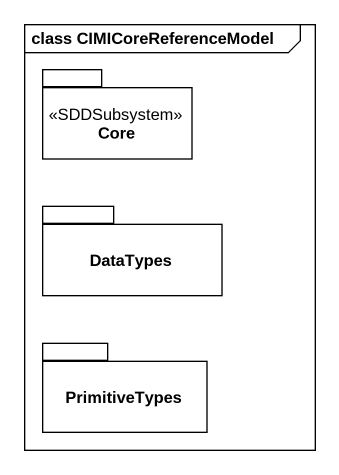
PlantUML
@startuml
mainframe class CIMICoreReferenceModel
package Core <<SDDSubsystem>> {
}
package DataTypes {
}
package PrimitiveTypes {
}
@enduml
